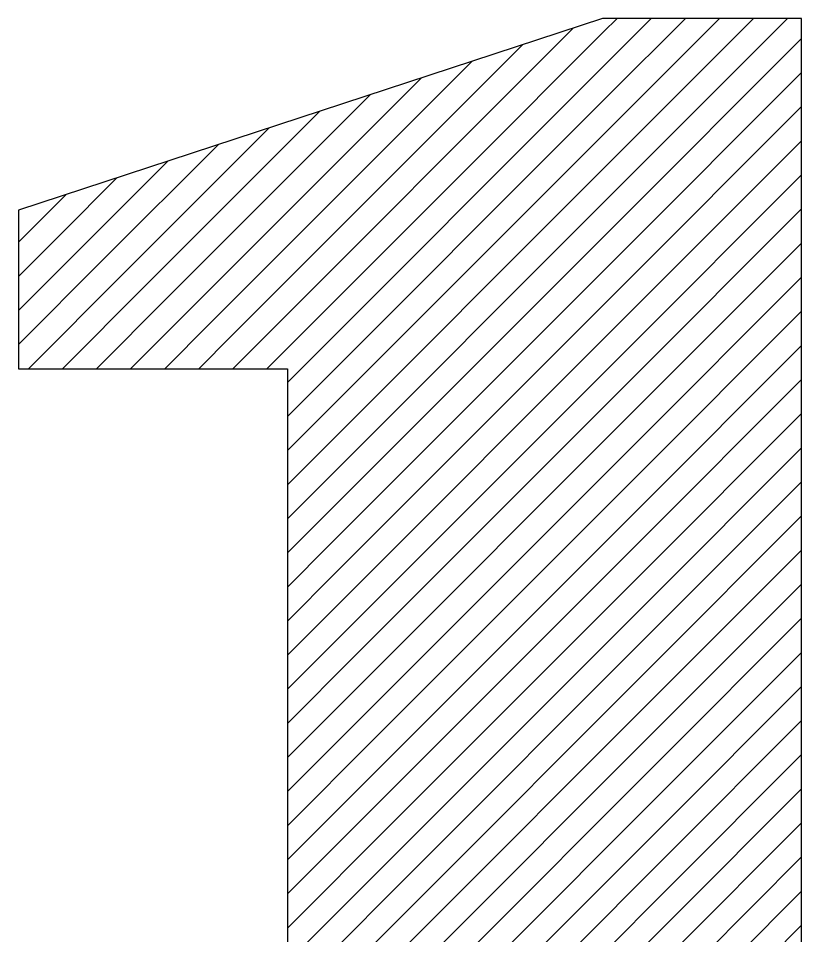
# Model space of a CAD drawing. Header units: metres. Extents: x 0 to 7795, y 0 to 4205.
# Drawn here: x 7352.83 to 7360.95, y 718.46 to 727.97 of the extents above; entities that cross this region are included whole.
import ezdxf

# ---------------------------------------------------------------- set-up
doc = ezdxf.new("R2010")
doc.units = ezdxf.units.M
doc.layers.add('MTH-CARIMBO-TXT1', color=1, linetype='Continuous')

msp = doc.modelspace()

# ---------------------------------------------------------------- linework, layer by layer
at = {"layer": 'MTH-CARIMBO-TXT1', "linetype": 'Continuous'}
for p, q in [((7358.896304, 727.828111), (7359.036496, 727.968304)), ((7358.921896, 727.50015), (7359.39005, 727.968304)), ((7358.947488, 727.172189), (7359.743603, 727.968304)), ((7358.973081, 726.844228), (7360.097157, 727.968304)), ((7358.998673, 726.516267), (7360.45071, 727.968304)), ((7359.024265, 726.188306), (7360.804263, 727.968304)), ((7355.260668, 724.546029), (7358.584108, 727.869469)), ((7357.525171, 726.456978), (7358.896304, 727.828111)), ((7359.049858, 725.860345), (7360.949836, 727.760323)), ((7355.038174, 724.677088), (7358.057928, 727.696842)), ((7354.815679, 724.808146), (7357.531748, 727.524215)), ((7355.643416, 724.22167), (7358.921896, 727.50015)), ((7354.593184, 724.939205), (7357.005567, 727.351588)), ((7359.07545, 725.532384), (7360.949836, 727.40677)), ((7354.370689, 725.070263), (7356.479387, 727.178961)), ((7355.710382, 723.935082), (7358.947488, 727.172189)), ((7359.101042, 725.204422), (7360.949836, 727.053216)), ((7354.148194, 725.201322), (7355.953206, 727.006334)), ((7353.9257, 725.332381), (7355.427026, 726.833707)), ((7355.777348, 723.648495), (7358.973081, 726.844228)), ((7353.703205, 725.463439), (7354.900846, 726.66108)), ((7359.126635, 724.876461), (7360.949836, 726.699663)), ((7353.48071, 725.594498), (7354.374665, 726.488453)), ((7355.844315, 723.361908), (7358.998673, 726.516267)), ((7355.483163, 724.41497), (7357.525171, 726.456978)), ((7353.258215, 725.725556), (7353.848485, 726.315826)), ((7359.152227, 724.5485), (7360.949836, 726.346109)), ((7355.911281, 723.075321), (7359.024265, 726.188306)), ((7353.03572, 725.856615), (7353.322304, 726.143199)), ((7359.177819, 724.220539), (7360.949836, 725.992556)), ((7352.825755, 725.64665), (7353.03572, 725.856615)), ((7355.978247, 722.788734), (7359.049858, 725.860345)), ((7352.825755, 725.293096), (7353.258215, 725.725556)), ((7359.203412, 723.892578), (7360.949836, 725.639003)), ((7352.825755, 724.939543), (7353.48071, 725.594498)), ((7356.045214, 722.502147), (7359.07545, 725.532384)), ((7352.825755, 724.585989), (7353.703205, 725.463439)), ((7352.92968, 724.336361), (7353.9257, 725.332381)), ((7359.229004, 723.564617), (7360.949836, 725.285449)), ((7353.283234, 724.336361), (7354.148194, 725.201322)), ((7356.11218, 722.21556), (7359.101042, 725.204422)), ((7353.636787, 724.336361), (7354.370689, 725.070263)), ((7353.990341, 724.336361), (7354.593184, 724.939205)), ((7356.179146, 721.928973), (7359.126635, 724.876461)), ((7359.254596, 723.236656), (7360.949836, 724.931896)), ((7354.343894, 724.336361), (7354.815679, 724.808146)), ((7354.697447, 724.336361), (7355.038174, 724.677088)), ((7359.280189, 722.908695), (7360.949836, 724.578343)), ((7355.051001, 724.336361), (7355.260668, 724.546029)), ((7356.246113, 721.642386), (7359.152227, 724.5485)), ((7355.404554, 724.336361), (7355.483163, 724.41497)), ((7355.616616, 724.19487), (7355.643416, 724.22167)), ((7356.313079, 721.355799), (7359.177819, 724.220539)), ((7359.305781, 722.580734), (7360.949836, 724.224789)), ((7355.616616, 723.841316), (7355.710382, 723.935082)), ((7356.380045, 721.069212), (7359.203412, 723.892578)), ((7359.331373, 722.252773), (7360.949836, 723.871236)), ((7355.616616, 723.487763), (7355.777348, 723.648495)), ((7356.447012, 720.782625), (7359.229004, 723.564617)), ((7359.356966, 721.924812), (7360.949836, 723.517682)), ((7355.616616, 723.134209), (7355.844315, 723.361908)), ((7356.513978, 720.496038), (7359.254596, 723.236656)), ((7359.382558, 721.596851), (7360.949836, 723.164129)), ((7355.616616, 722.780656), (7355.911281, 723.075321)), ((7356.580944, 720.209451), (7359.280189, 722.908695)), ((7355.616616, 722.427103), (7355.978247, 722.788734)), ((7359.40815, 721.26889), (7360.949836, 722.810576)), ((7356.647911, 719.922864), (7359.305781, 722.580734)), ((7355.616616, 722.073549), (7356.045214, 722.502147)), ((7359.433743, 720.940929), (7360.949836, 722.457022)), ((7355.616616, 721.719996), (7356.11218, 722.21556)), ((7356.714877, 719.636276), (7359.331373, 722.252773)), ((7359.459335, 720.612968), (7360.949836, 722.103469)), ((7355.616616, 721.366443), (7356.179146, 721.928973)), ((7356.781843, 719.349689), (7359.356966, 721.924812)), ((7359.484927, 720.285007), (7360.949836, 721.749915)), ((7355.616616, 721.012889), (7356.246113, 721.642386)), ((7356.84881, 719.063102), (7359.382558, 721.596851)), ((7355.616616, 720.659336), (7356.313079, 721.355799)), ((7359.51052, 719.957046), (7360.949836, 721.396362)), ((7356.915776, 718.776515), (7359.40815, 721.26889)), ((7355.616616, 720.305782), (7356.380045, 721.069212)), ((7359.536112, 719.629085), (7360.949836, 721.042809)), ((7356.982742, 718.489928), (7359.433743, 720.940929)), ((7355.616616, 719.952229), (7356.447012, 720.782625)), ((7359.561704, 719.301123), (7360.949836, 720.689255)), ((7357.049709, 718.203341), (7359.459335, 720.612968)), ((7355.616616, 719.598676), (7356.513978, 720.496038)), ((7359.587297, 718.973162), (7360.949836, 720.335702)), ((7355.616616, 719.245122), (7356.580944, 720.209451)), ((7357.116675, 717.916754), (7359.484927, 720.285007)), ((7355.616616, 718.891569), (7356.647911, 719.922864)), ((7357.183641, 717.630167), (7359.51052, 719.957046)), ((7359.612889, 718.645201), (7360.949836, 719.982148)), ((7355.616616, 718.538015), (7356.714877, 719.636276)), ((7357.250607, 717.34358), (7359.536112, 719.629085)), ((7359.638481, 718.31724), (7360.949836, 719.628595)), ((7355.616616, 718.184462), (7356.781843, 719.349689)), ((7357.317574, 717.056993), (7359.561704, 719.301123)), ((7359.664074, 717.989279), (7360.949836, 719.275042)), ((7355.616616, 717.830909), (7356.84881, 719.063102)), ((7357.38454, 716.770406), (7359.587297, 718.973162)), ((7359.689666, 717.661318), (7360.949836, 718.921488)), ((7355.616616, 717.477355), (7356.915776, 718.776515)), ((7357.451506, 716.483819), (7359.612889, 718.645201)), ((7355.616616, 717.123802), (7356.982742, 718.489928)), ((7359.715258, 717.333357), (7360.949836, 718.567935))]:
    msp.add_line(p, q, dxfattribs=at)
for points in [[(7360.949836, 727.968304), (7358.885364, 727.968304), (7352.825755, 725.980293), (7352.825755, 724.336361), (7355.616616, 724.336361), (7355.616616, 701.512472)], [(7360.949836, 715.982894), (7360.949836, 727.968304)]]:
    msp.add_lwpolyline(points, dxfattribs=at)

doc.saveas('drawing.dxf')
